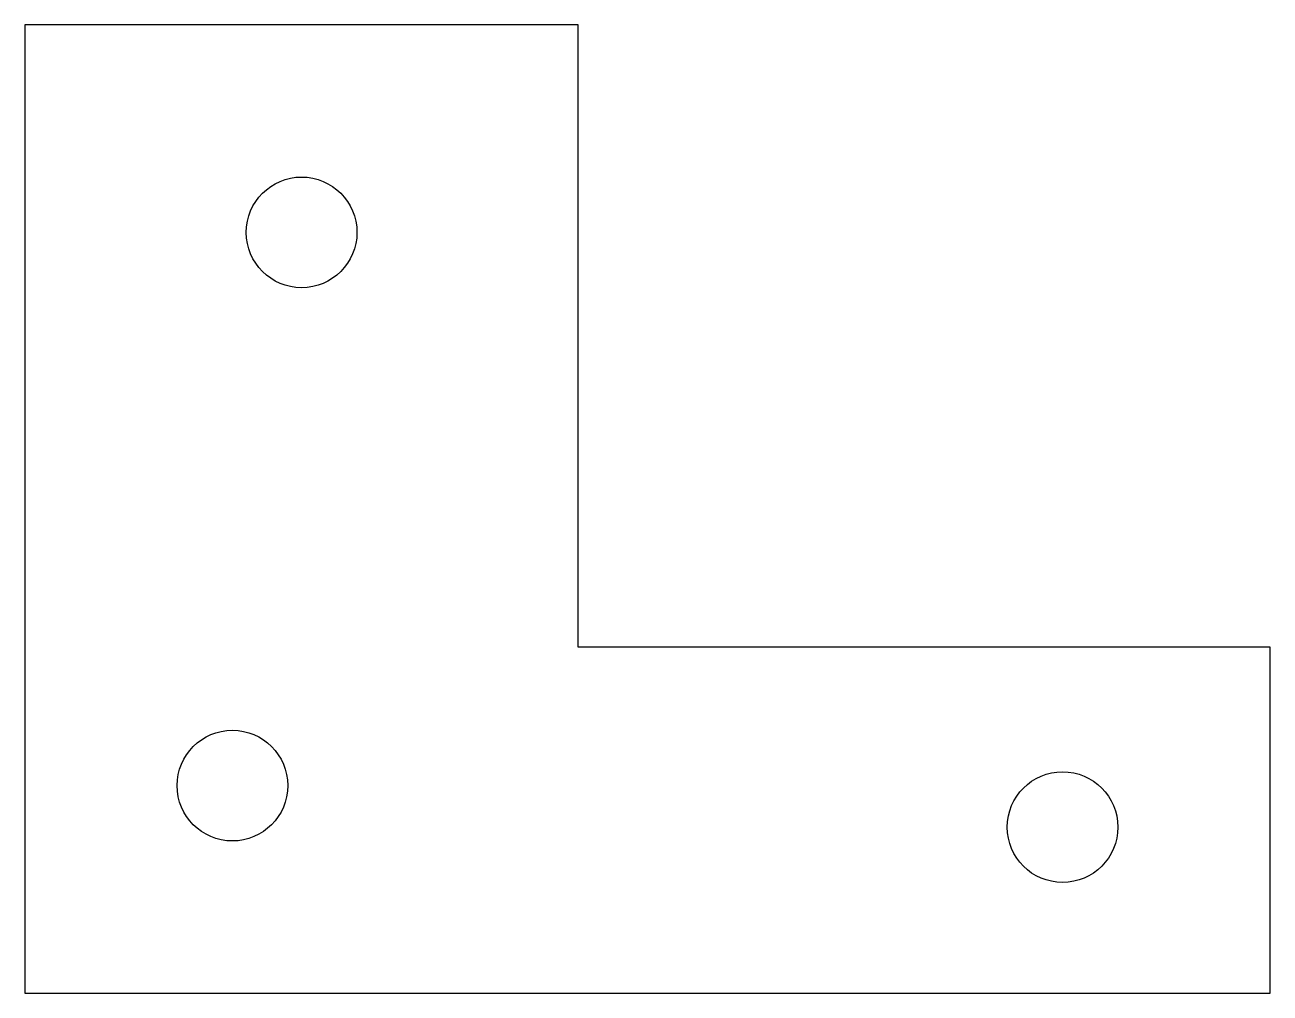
# Model space of a CAD drawing. Header units: millimetres. Extents: x 0 to 90, y 0 to 70.
import ezdxf

# ---------------------------------------------------------------- set-up
doc = ezdxf.new("R2010")
doc.units = ezdxf.units.MM
doc.layers.get('0').update_dxf_attribs({"linetype": 'CONTINUOUS'})

msp = doc.modelspace()

# ---------------------------------------------------------------- linework, layer by layer
msp.add_lwpolyline([(0, 0), (90, 0), (90, 25), (40, 25), (40, 70), (0, 70)], close=True)
for centre in [(20, 55), (15, 15), (75, 12)]:
    msp.add_circle(centre, 4)

doc.saveas('drawing.dxf')
